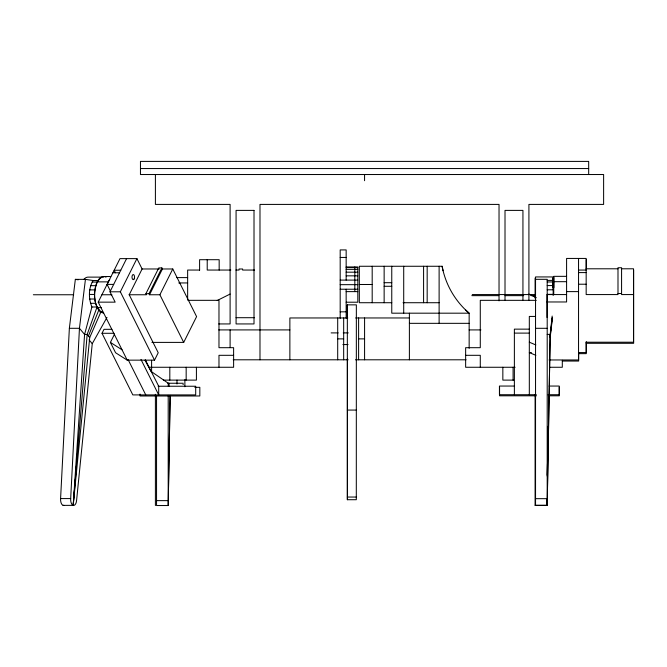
<?xml version="1.0" encoding="UTF-8"?>
<svg xmlns="http://www.w3.org/2000/svg" width="667" height="667" viewBox="0 0 667 667"><rect width="100%" height="100%" fill="white"/><g stroke="black" fill="none" stroke-linecap="round" stroke-linejoin="round"><path stroke-width="1" d="M169.018 386.243L169.018 383.25M170.11 396.381L168.201 505.536L156.545 505.536L156.545 395.531M170.168 395.373L168.201 505.536L168.201 395.373M546.748 505.261L546.84 500.067L546.748 505.261L535.092 505.261M547.274 475.121L547.474 463.69L547.265 476.171M547.932 437.71L548.132 426.271M548.607 399.25L548.683 395.097L548.607 401.367M547.941 438.769L548.157 426.305M552.176 316.058L550.183 334.409L547.198 505.444L535.543 505.444L535.543 276.938L553.168 276.938L553.168 295.448M63.882 505.394A5.978 2.985 90 0 1 60.589 498.574L69.36 328.297L75.346 279.365L85.434 279.365L93.163 280.524L98.341 280.524M63.107 505.369L73.195 505.369A5.978 2.985 90 0 1 70.685 498.574L79.448 328.297L85.434 279.365M106.987 317.392L92.254 343.68L76.597 500.342A5.978 2.985 90 0 1 73.195 505.369L84.576 334.45L91.904 306.995C88.486 298.666 88.302 288.311 93.163 280.524M91.904 306.995L97.074 306.995L87.16 334.45L73.195 505.369L89.72 337.527L100.992 311.697C93.138 304.777 93.397 292.071 96.94 282.966M73.195 505.369L75.346 479.465M75.521 477.397L75.946 472.211M76.296 468.067L76.463 466M550.183 335.935L552.251 317.792M550.183 337.46L552.484 317.525M88.444 335.993L98.874 309.863M127.214 360.147L98.216 302.151L119.977 258.621L136.927 258.621L142.104 268.976L129.215 294.756L158.212 352.751L154.519 360.147L127.214 360.147L115.583 352.751L110.405 342.396L114.499 334.2M98.216 302.151L115.166 302.151L109.988 291.796L126.58 258.621M154.519 360.147L120.343 291.796L136.927 258.621M158.079 386.243L195.698 386.243L195.698 394.906L132.825 394.906L102.018 333.292L104.002 329.323L111.964 329.323M129.073 294.756L146.423 294.756L145.898 293.697L158.788 267.917L161.889 267.917L162.415 268.976L149.533 294.756L159.88 294.756L183.7 342.396L151.918 342.396M149.533 294.756L148.999 293.697L161.889 267.917M159.88 294.756L172.77 268.976L162.415 268.976M183.7 342.396L196.59 316.617L172.77 268.976M217.234 300.492L230.107 294.055M140.462 168.551L588.678 168.551M340.187 257.445L346.156 257.445M469.151 348.341L469.151 313.182A81.541 81.541 0 0 1 442.113 266.266L359.338 266.266L359.338 302.718L391.762 302.718M346.156 266.95L357.812 266.95L357.812 302.209L346.156 302.209M346.156 267.575L357.812 267.575M586.168 268.793L617.992 268.793M621.577 268.793L633.525 268.793L633.525 342.213L586.168 342.213M141.963 268.976L159.313 268.976M346.156 269.351L357.812 269.351M199.6 270.052L187.644 270.052L187.644 299.3M230.832 270.052L207.22 270.052L207.22 259.705M235.96 270.052L239.044 270.052L239.044 269.001L242.63 269.001L242.63 270.052L254.577 270.052M578.547 270.06L586.168 270.06M120.769 270.243L114.165 270.243L115.433 272.778M346.156 272.178L357.812 272.178M578.547 272.595L586.168 272.595M112.898 272.778L119.501 272.778M346.156 275.838L357.812 275.838M566.591 276.338L553.743 276.338L553.743 294.572M103.677 276.522L110.755 276.522M103.568 277.122L88.302 277.122A17.634 8.813 90 0 0 83.875 279.331M176.772 277.605L187.644 277.605M535.543 279.315L547.198 279.315L547.198 505.461L550.183 334.409L547.198 334.409M340.187 280.098L357.812 280.098M547.198 280.398L553.168 280.398M553.743 281.682L566.591 281.682M97.232 281.866L108.354 281.866M547.198 281.949L553.168 281.949M92.121 282.066L97.299 282.066L99.141 279.331A17.634 8.813 90 0 1 101.284 277.647M384.142 282.7L391.762 282.7M178.748 282.941L187.644 282.941M578.547 284.217L586.168 284.217M113.69 284.4L107.087 284.4L110.539 291.304M359.338 284.492L372.186 284.492M340.187 284.667L357.812 284.667M547.198 285.568L553.168 285.568M90.687 285.668L95.865 285.668M384.142 286.285L391.762 286.285M340.187 289.228L357.812 289.228M89.77 289.895L94.947 289.895M547.198 289.795L553.168 289.795M346.156 291.621L357.812 291.621M566.591 291.612L578.547 291.612M109.988 291.796L120.343 291.796M617.992 293.513L621.577 293.513M145.898 293.697L148.999 293.697M547.198 294.355L553.168 294.355M89.428 294.447L94.606 294.447M472.261 294.572L535.543 294.572M566.591 294.572L547.023 294.572L547.023 317.5M633.525 294.572L621.577 294.572L621.577 267.734L617.992 267.734L617.992 294.572L586.168 294.572L586.168 258.437L566.591 258.437L566.591 301.968L547.023 301.968M33.35 294.756L73.678 294.756M101.918 294.756L111.881 294.756M471.819 295.648L498.791 295.648M505.011 295.648L523.687 295.648M530.949 295.648L535.092 295.648M89.686 299.016L94.864 299.016M187.877 300.333L218.976 300.333L218.976 347.69L233.617 347.69L233.617 367.267L148.666 367.267M536.26 300.333L480.282 300.333L480.282 347.69L465.641 347.69L465.641 367.267L515.099 367.267M403.051 302.718L439.119 302.718M90.537 303.302L95.706 303.302M347.34 304.852L356.353 304.852L356.303 499.716L347.34 499.716L347.34 304.852L347.382 318.392M97.232 307.637L101.276 307.637M100.375 311.856L102.443 311.856M340.187 311.831L346.156 311.831M100.158 312.381L102.226 312.381M535.451 316.433L529.315 316.433L529.315 394.722M236.043 317.7L254.577 317.7M347.774 317.959L289.87 317.959L289.87 359.796M355.619 317.959L409.388 317.959M409.388 323.337L469.151 323.337M218.768 323.937L230.107 323.937L230.107 204.41L155.403 204.41L155.403 174.529M69.36 328.297L79.448 328.297L84.576 334.45L87.16 334.45L89.72 337.527M535.543 328.306L547.198 328.306M529.315 329.139L514.374 329.139L514.374 394.722M218.768 329.915L289.87 329.915M469.151 329.915L480.924 329.915M331.14 332.9L338.202 332.9M343.247 332.9L348.291 332.9M514.374 333.108L529.315 333.108M102.018 333.292L113.965 333.292M337.694 338.878L343.672 338.878M358.613 338.878L364.582 338.878M586.285 343.297L633.65 343.297L633.65 269.868M342.88 344.556L348.066 344.556M531.366 352.568L529.315 352.568L535.843 355.294M578.547 352.568L586.168 352.568L586.168 341.913M578.673 353.652L586.285 353.652L586.285 342.029M233.617 355.311L218.976 355.311L218.976 367.267M465.641 355.311L480.282 355.311L480.282 367.267M233.192 359.796L348.191 359.796M355.486 359.796L466.066 359.796M549.058 359.963L578.547 359.963L578.547 258.437M562.398 361.047L578.673 361.047L578.673 352.76M549.616 367.267L562.306 367.267L562.306 360.288M163.34 380.115L196.415 380.115L196.415 367.267M513.657 380.115L502.843 380.115L502.843 367.267M167.901 383.25L183.267 383.25M182.925 384.334L183.383 384.334M514.54 386.051L499.433 386.051L499.433 394.722L536.293 394.722M549.133 386.051L559.196 386.051L559.196 394.722L548.124 394.722M194.789 387.319L199.825 387.319L199.825 395.981L140.062 395.981L140.062 394.055M536.41 395.798L499.558 395.798L499.558 387.135M548.241 395.798L559.321 395.798L559.321 387.135M347.34 410.072L356.303 410.072M347.34 497.048L356.303 497.048M60.589 498.574L70.685 498.574M535.543 498.674L547.198 498.674M156.545 500.634L168.201 500.634M75.346 279.365L78.239 279.798M529.315 342.213L535.843 344.939M528.914 294.055L536.268 297.732M110.405 342.396L122.036 349.791M169.018 383.767L150.942 371.302L145.098 360.438M465.749 310.072L469.151 313.182L391.762 313.182L391.762 266.266M89.053 339.837L92.254 343.68M145.273 359.721L158.704 386.243L158.704 394.906L140.995 359.488M128.056 359.488L145.765 394.906M442.113 266.266L443.08 270.752M588.678 174.529L588.678 161.406L140.462 161.406L140.462 174.529L603.618 174.529L603.618 204.41L528.914 204.41L528.914 300.233M586.285 259.521L586.285 269.201M553.868 277.422L553.868 287.644M552.726 278.031L552.726 287.952M546.748 500.067L546.748 505.319M535.092 278.031L535.092 298.274M535.092 394.772L535.092 505.319M522.936 299.975L522.936 210.388L505.011 210.388L505.011 299.975M513.09 367.267L513.09 380.115M499.033 300.867L499.033 204.41L259.988 204.41L259.988 359.796M439.119 266.266L439.119 323.337M427.172 266.266L427.172 302.718M423.587 266.266L423.587 302.718M409.388 313.182L409.388 359.796M403.71 266.266L403.71 313.182M384.142 266.266L384.142 302.718M372.186 266.266L372.186 302.718M364.582 317.959L364.582 359.796M364.566 174.529L364.566 180.707M358.613 317.959L358.613 359.796M354.827 266.95L354.827 291.621M347.382 359.021L347.382 499.716M346.156 280.098L346.156 249.917L340.187 249.917L340.187 318.342M346.156 289.228L346.156 318.342M343.672 317.959L343.672 359.796M337.694 317.959L337.694 359.796M230.107 329.915L230.107 347.432M219.168 270.068L219.168 259.705L199.6 259.705L199.6 270.352M186.168 367.267L186.168 380.115M184.884 379.581L184.884 386.76M176.988 380.115L176.988 384M169.818 367.267L169.818 380.115M168.267 383.25L168.267 386.243M155.403 394.297L155.403 505.553M151.592 360.288L151.592 372.203M103.677 312.981A18.226 9.113 -90 0 1 94.639 292.371A18.226 9.113 -90 0 1 106.036 277.147M107.22 284.626A18.226 9.113 -90 0 1 109.738 279.59M254.01 210.388L236.076 210.388L236.076 323.937L254.01 323.937L254.01 210.388M134.175 278.898A2.543 1.267 -90 0 0 133.608 274.646A2.543 1.267 -90 0 0 132.049 277.764A2.543 1.267 -90 0 0 134.175 278.898"/></g></svg>
